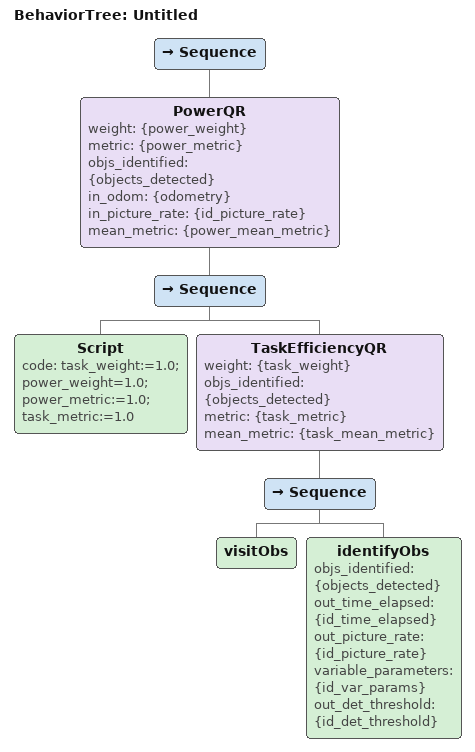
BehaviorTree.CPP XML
<root BTCPP_format="4">
  <BehaviorTree ID="Untitled">
  	<Sequence>
    		<PowerQR weight="{power_weight}" metric="{power_metric}" objs_identified="{objects_detected}"  in_odom="{odometry}" in_picture_rate="{id_picture_rate}" mean_metric="{power_mean_metric}">
			<Sequence>
				<Script code="task_weight:=1.0; power_weight=1.0; power_metric:=1.0; task_metric:=1.0" />
				<TaskEfficiencyQR weight="{task_weight}" objs_identified="{objects_detected}" metric="{task_metric}" 			mean_metric="{task_mean_metric}" >
					<Sequence>
						<visitObs />
						<identifyObs objs_identified="{objects_detected}" out_time_elapsed="{id_time_elapsed}" out_picture_rate="{id_picture_rate}" variable_parameters="{id_var_params}" out_det_threshold="{id_det_threshold}" />
					</Sequence>
					</TaskEfficiencyQR>
				</Sequence>
			</PowerQR>
   	</Sequence>
  </BehaviorTree>
</root>
